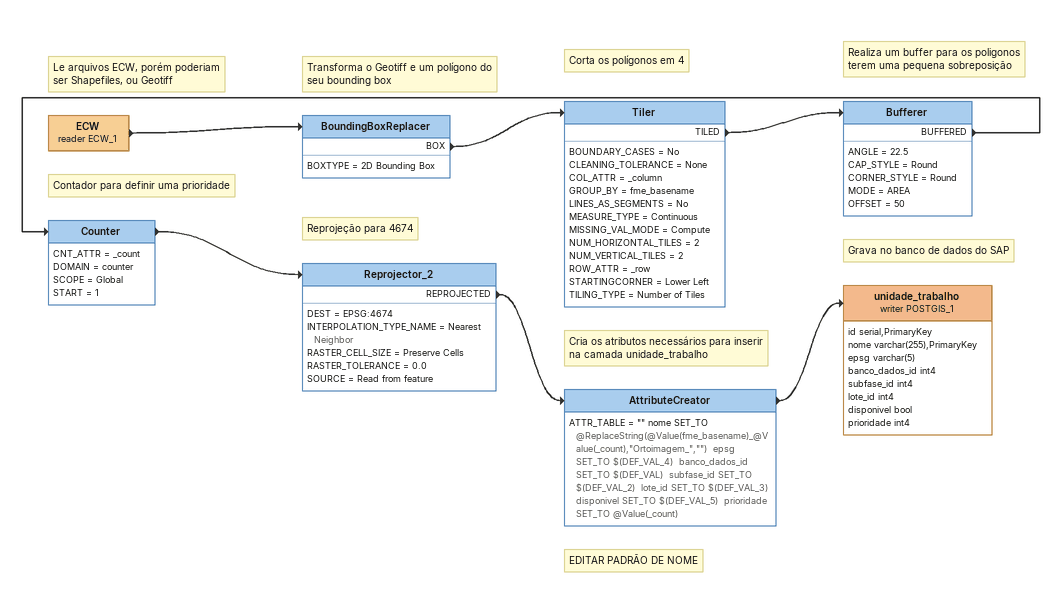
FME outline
Note: Le arquivos ECW, porém poderiam / ser Shapefiles, ou Geotiff
ECW (reader ECW_1)
    -> BoundingBoxReplacer
Note: Transforma o Geotiff e um polígono do seu bounding box
BoundingBoxReplacer
    BOXTYPE = 2D Bounding Box
    BOX -> Tiler
Note: Corta os polígonos em 4
Tiler
    BOUNDARY_CASES = No
    CLEANING_TOLERANCE = None
    COL_ATTR = _column
    GROUP_BY = fme_basename
    LINES_AS_SEGMENTS = No
    MEASURE_TYPE = Continuous
    MISSING_VAL_MODE = Compute
    NUM_HORIZONTAL_TILES = 2
    NUM_VERTICAL_TILES = 2
    ROW_ATTR = _row
    STARTINGCORNER = Lower Left
    TILING_TYPE = Number of Tiles
    TILED -> Bufferer
Note: Realiza um buffer para os poligonos terem uma pequena sobreposição
Bufferer
    ANGLE = 22.5
    CAP_STYLE = Round
    CORNER_STYLE = Round
    MODE = AREA
    OFFSET = 50
    BUFFERED -> Counter
Note: Contador para definir uma prioridade
Counter
    CNT_ATTR = _count
    DOMAIN = counter
    SCOPE = Global
    START = 1
    -> Reprojector_2
Note: Reprojeção para 4674
Reprojector_2
    DEST = EPSG:4674
    INTERPOLATION_TYPE_NAME = Nearest Neighbor
    RASTER_CELL_SIZE = Preserve Cells
    RASTER_TOLERANCE = 0.0
    SOURCE = Read from feature
    REPROJECTED -> AttributeCreator
Note: Cria os atributos necessários para inserir na camada unidade_trabalho
Note: EDITAR PADRÃO DE NOME
AttributeCreator
    ATTR_TABLE = "" nome SET_TO @ReplaceString(@Value(fme_basename)_@Value(_count),"Ortoimagem_","")  epsg SET_TO $(DEF_VAL_4)  banco_dados_id SET_TO $(DEF_VAL)  subfase_id SET_TO $(DEF_VAL_2)  lote_id SET_TO $(DEF_VAL_3)  disponivel SET_TO $(DEF_VAL_5)  prioridade SET_TO @Value(_count)
    -> unidade_trabalho (writer POSTGIS_1)
Note: Grava no banco de dados do SAP
unidade_trabalho (writer POSTGIS_1)
    attributes: id serial,PrimaryKey, nome varchar(255),PrimaryKey, epsg varchar(5), banco_dados_id int4, subfase_id int4, lote_id int4, disponivel bool, prioridade int4
